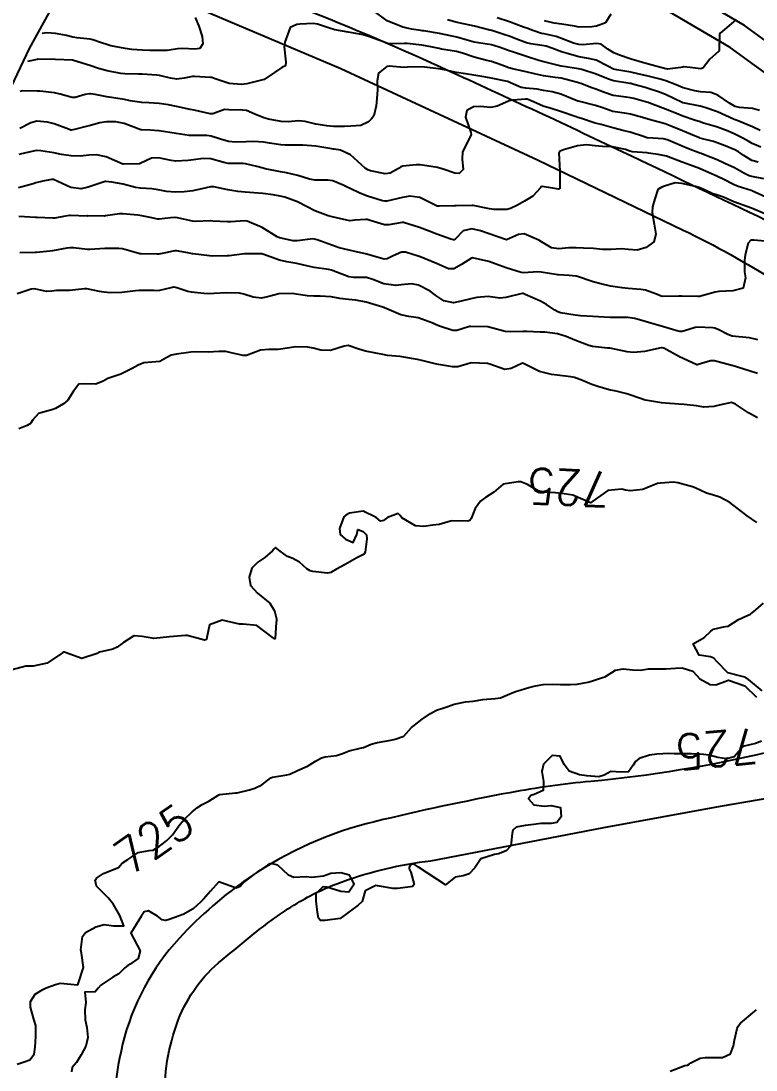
# Model space of a CAD drawing. Header units: metres. Extents: x 318500 to 325275, y 7408834 to 7428799.
# Drawn here: x 321964.4 to 322048.6, y 7417598.2 to 7417718.4 of the extents above; entities that cross this region are included whole.
import ezdxf
from ezdxf.enums import TextEntityAlignment as Align

# ---------------------------------------------------------------- set-up
doc = ezdxf.new("R2010")
doc.units = ezdxf.units.M
doc.header["$MEASUREMENT"] = 0
for name, color, linetype in [('Area', 45, 'Continuous'), ('Cotas', 45, 'Continuous'), ('Curvas de Nivel 1m', 11, 'Continuous'), ('Curvas de Nivel 5m', 15, 'Continuous'), ('Vias Primárias', 230, 'Continuous'), ('Vias Secundárias', 230, 'Continuous')]:
    doc.layers.add(name, color=color, linetype=linetype)
doc.styles.add('Style-STANDARD', font='STANDARD.shx')

msp = doc.modelspace()

# ---------------------------------------------------------------- linework, layer by layer
at = {"layer": 'Area'}
msp.add_lwpolyline([(321886.39, 7417597.21), (321886.74, 7417598.21), (321892.05, 7417604.56), (321904.31, 7417619.66), (321916.16, 7417632.96), (321917.82, 7417635.21), (321926.84, 7417647.11), (321934.76, 7417656.01), (321936.55, 7417658.73), (321952.48, 7417689.71), (321957.9, 7417699.27), (321961.9, 7417708.08), (321965.33, 7417715.23), (321970.66, 7417724.99)], dxfattribs=at)
at = {"layer": 'Curvas de Nivel 1m', "flags": 128}
for points, elevation in [([(322046.33, 7417718.56), (322045.47, 7417717.85), (322044.46, 7417717.01), (322044.41, 7417716.9), (322044.36, 7417715.01), (322044.34, 7417714.95), (322044.29, 7417714.89), (322043.28, 7417714.02), (322042.53, 7417713.04), (322042.36, 7417712.94), (322042.26, 7417712.93), (322041.03, 7417713.06), (322040.26, 7417713.13), (322040.21, 7417713.12), (322039.96, 7417713.07), (322038.46, 7417712.88), (322038.26, 7417712.91), (322037.54, 7417713.1), (322036.26, 7417713.44), (322035.84, 7417713.56), (322034.27, 7417714.04), (322032.96, 7417714.48), (322032.28, 7417714.75), (322031.6, 7417715.18), (322030.83, 7417715.73), (322030.3, 7417715.82), (322028.75, 7417715.68), (322028.29, 7417715.69), (322027.67, 7417715.86), (322026.3, 7417716.41), (322025.67, 7417716.62), (322024.31, 7417716.91), (322024, 7417716.98), (322023.01, 7417717.3), (322022.31, 7417717.56), (322021.93, 7417717.7), (322020.32, 7417718.29), (322018.91, 7417718.77)], 737), ([(322031.94, 7417719.18), (322031.34, 7417718.17), (322030.32, 7417717.8), (322029.78, 7417717.74), (322028.32, 7417717.71), (322027.77, 7417717.79), (322026.32, 7417718.03), (322025.44, 7417718.14), (322024.33, 7417718.41)], 738), ([(322049.13, 7417703.93), (322048.14, 7417704.36), (322047.77, 7417704.59), (322047.07, 7417704.98), (322046.16, 7417705.42), (322045.39, 7417705.77), (322044.17, 7417706.24), (322042.47, 7417706.74), (322042.18, 7417706.83), (322041.52, 7417707.05), (322040.19, 7417707.51), (322039.48, 7417707.79), (322038.2, 7417708.31), (322036.32, 7417709.01), (322036.21, 7417709.05), (322035.93, 7417709.12), (322034.57, 7417709.51), (322034.21, 7417709.59), (322033.71, 7417709.66), (322032.22, 7417709.88), (322031.23, 7417710.2), (322030.22, 7417710.59), (322029.77, 7417710.75), (322028.52, 7417711.23), (322028.23, 7417711.32), (322028.11, 7417711.35), (322026.24, 7417711.83), (322025.56, 7417711.94), (322024.24, 7417712.11), (322023.19, 7417712.35), (322022.25, 7417712.57), (322020.68, 7417712.9), (322020.26, 7417713.04), (322019.45, 7417713.34), (322018.27, 7417713.76), (322017.74, 7417713.89), (322016.27, 7417714.27), (322014.96, 7417714.72), (322014.28, 7417714.91), (322012.53, 7417715.19), (322012.29, 7417715.23), (322011.32, 7417715.45), (322010.29, 7417715.62), (322008.62, 7417715.82), (322008.29, 7417715.83), (322006.57, 7417715.8), (322006.29, 7417715.84), (322005.77, 7417716.05), (322004.3, 7417716.6), (322003.56, 7417716.81), (322002.3, 7417717.06), (322001.85, 7417717.12), (322000.31, 7417717.38), (321999.6, 7417717.61), (321998.32, 7417718.04), (321997.82, 7417718.13), (321996.32, 7417718.05), (321995.97, 7417718), (321995.2, 7417717.67), (321994.58, 7417715.97), (321994.54, 7417715.68), (321994.53, 7417715.44), (321994.69, 7417713.67), (321994.66, 7417713.26), (321994.25, 7417713.06), (321993.42, 7417712.51), (321992.23, 7417711.7), (321990.22, 7417711.2), (321989.61, 7417711.12), (321988.22, 7417711.25), (321986.59, 7417711.78), (321986.23, 7417711.91), (321986.08, 7417711.94), (321984.23, 7417712.04), (321984.02, 7417712.03), (321983.06, 7417711.83), (321982.23, 7417711.74), (321981.49, 7417711.85), (321980.23, 7417712.14), (321979.92, 7417712.18), (321978.24, 7417712.29), (321977.83, 7417712.3), (321976.24, 7417712.33), (321975.78, 7417712.38), (321974.24, 7417712.68), (321973.24, 7417712.96), (321972.25, 7417713.29), (321970.37, 7417713.89), (321970.26, 7417713.91), (321968.29, 7417713.98), (321968.26, 7417713.98), (321966.3, 7417714.01), (321966.26, 7417714.01), (321966.21, 7417714), (321965.09, 7417713.74)], 734), ([(322049, 7417708.15), (322048.2, 7417708.36), (322046.7, 7417708.48), (322046.2, 7417708.62), (322045.53, 7417709), (322044.22, 7417709.89), (322043.39, 7417710.19), (322042.22, 7417710.3), (322041.56, 7417710.38), (322040.23, 7417710.76), (322039.43, 7417711.08), (322038.24, 7417711.55), (322037.61, 7417711.73), (322036.24, 7417712.06), (322035.03, 7417712.36), (322034.25, 7417712.53), (322032.63, 7417712.79), (322032.26, 7417712.89), (322031.68, 7417713.18), (322030.27, 7417713.91), (322029.39, 7417714.09), (322028.28, 7417714.3), (322026.82, 7417714.71), (322026.28, 7417714.87), (322025.19, 7417715.27), (322024.53, 7417715.52), (322024.29, 7417715.57), (322022.77, 7417715.77), (322022.3, 7417715.9), (322021.38, 7417716.24), (322020.3, 7417716.65), (322019.79, 7417716.82), (322018.31, 7417717.31), (322018.27, 7417717.32), (322018.09, 7417717.36), (322016.32, 7417717.8), (322015.8, 7417717.92), (322014.32, 7417718.24), (322013.23, 7417718.53)], 736), ([(322048.85, 7417702.22), (322048.12, 7417702.43), (322047.2, 7417702.97), (322046.57, 7417703.42), (322046.14, 7417703.65), (322045.04, 7417704.1), (322044.14, 7417704.43), (322043.7, 7417704.58), (322042.15, 7417704.99), (322042.11, 7417705), (322042.01, 7417705.04), (322040.16, 7417705.81), (322038.93, 7417706.32), (322038.17, 7417706.6), (322036.33, 7417707.12), (322036.18, 7417707.16), (322036.13, 7417707.18), (322034.19, 7417707.73), (322033.52, 7417707.83), (322032.19, 7417708.03), (322030.91, 7417708.48), (322030.2, 7417708.73), (322028.24, 7417709.2), (322028.21, 7417709.21), (322028.16, 7417709.23), (322026.22, 7417710.01), (322025.24, 7417710.29), (322024.22, 7417710.45), (322023.5, 7417710.57), (322022.22, 7417710.69), (322021.69, 7417710.78), (322020.44, 7417711.33), (322020.23, 7417711.43), (322020.1, 7417711.47), (322018.24, 7417711.86), (322017.64, 7417711.97), (322016.24, 7417712.19), (322015.29, 7417712.35), (322014.25, 7417712.5), (322012.89, 7417712.79), (322012.25, 7417712.92), (322010.6, 7417713.11), (322010.26, 7417713.13), (322008.65, 7417713.09), (322008.25, 7417713.08), (322006.54, 7417713.23), (322006.26, 7417713.2), (322005.34, 7417712.43), (322005.18, 7417711.53), (322005.22, 7417710.53), (322005.15, 7417709.53), (322005.04, 7417708.68), (322004.77, 7417707.53), (322004.53, 7417707.18), (322004.17, 7417706.85), (322003.31, 7417706.41), (322002.16, 7417706.33), (322001.43, 7417706.31), (322000.16, 7417706.31), (321999.39, 7417706.38), (321998.16, 7417706.59), (321996.91, 7417706.9), (321996.17, 7417706.97), (321994.98, 7417706.86), (321994.17, 7417706.88), (321992.72, 7417707.14), (321992.17, 7417707.3), (321991.16, 7417707.72), (321990.19, 7417708.13), (321989.74, 7417708.19), (321988.19, 7417708.22), (321987.69, 7417708.26), (321986.35, 7417707.78), (321986.21, 7417707.75), (321986.18, 7417707.75), (321986.03, 7417707.78), (321984.19, 7417708.17), (321983.73, 7417708.27), (321982.19, 7417708.61), (321981.26, 7417708.78), (321980.2, 7417708.93), (321979.05, 7417709.02), (321978.2, 7417709.06), (321976.85, 7417709.26), (321976.2, 7417709.41), (321974.46, 7417709.68), (321974.21, 7417709.72), (321972.84, 7417709.96), (321972.31, 7417710.07), (321972.21, 7417710.07), (321971.69, 7417709.98), (321970.55, 7417709.65), (321970.2, 7417709.62), (321968.84, 7417710.01), (321968.21, 7417710.18), (321966.51, 7417710.34), (321966.21, 7417710.35), (321964.52, 7417710.38), (321964.21, 7417710.33)], 733), ([(322049.47, 7417700.31), (322048.1, 7417700.57), (322047.79, 7417700.66), (322047.19, 7417700.97), (322046.11, 7417701.58), (322045.03, 7417702.09), (322044.12, 7417702.48), (322042.76, 7417703.03), (322042.29, 7417703.2), (322042.13, 7417703.26), (322040.85, 7417703.77), (322040.14, 7417704.07), (322038.5, 7417704.73), (322038.15, 7417704.85), (322037.95, 7417704.89), (322036.15, 7417705.01), (322036.06, 7417705.03), (322035.79, 7417705.13), (322034.16, 7417705.67), (322033.48, 7417705.83), (322032.16, 7417706.16), (322030.83, 7417706.53), (322030.17, 7417706.71), (322028.58, 7417707.22), (322028.18, 7417707.36), (322027.99, 7417707.43), (322026.19, 7417708.04), (322025.1, 7417708.36), (322024.2, 7417708.63), (322022.73, 7417709.29), (322022.35, 7417709.44), (322022.21, 7417709.45), (322020.73, 7417709.32), (322020.29, 7417709.25), (322020.21, 7417709.21), (322018.91, 7417708.64), (322018.2, 7417708.49), (322016.98, 7417708.59), (322016.2, 7417708.58), (322015.43, 7417708.16), (322015.29, 7417707.39), (322015.92, 7417705.62), (322015.94, 7417705.38), (322015.75, 7417704.99), (322014.96, 7417703.4), (322014.93, 7417702.58), (322015.04, 7417701.4), (322014.57, 7417700.92), (322014.09, 7417700.96), (322012.72, 7417701.43), (322012.1, 7417701.63), (322011.87, 7417701.67), (322010.11, 7417701.92), (322009.64, 7417701.93), (322008.1, 7417701.76), (322007.9, 7417701.7), (322007.6, 7417701.5), (322006.65, 7417700.95), (322006.09, 7417700.89), (322004.41, 7417701.22), (322004.1, 7417701.33), (322003.79, 7417701.54), (322002.12, 7417703.06), (322000.96, 7417703.59), (322000.24, 7417703.71), (322000.13, 7417703.73), (321999.97, 7417703.76), (321998.13, 7417704.07), (321996.66, 7417704.16), (321996.14, 7417704.17), (321994.64, 7417704.18), (321994.14, 7417704.21), (321992.84, 7417704.4), (321992.14, 7417704.51), (321991.01, 7417704.59), (321990.14, 7417704.56), (321988.92, 7417704.53), (321988.14, 7417704.6), (321987.23, 7417704.86), (321986.14, 7417705.22), (321985.65, 7417705.29), (321984.14, 7417705.28), (321983.62, 7417705.29), (321982.15, 7417705.49), (321980.19, 7417705.82), (321980.15, 7417705.83), (321980.12, 7417705.83), (321979.14, 7417705.88), (321978.15, 7417705.93), (321978.1, 7417705.94), (321976.16, 7417706.66), (321975.24, 7417706.85), (321974.16, 7417706.86), (321973.38, 7417706.73), (321972.16, 7417706.39), (321971.83, 7417706.3), (321970.64, 7417705.99), (321970.15, 7417705.89), (321970.05, 7417705.9), (321969.81, 7417706), (321968.16, 7417706.6), (321967.38, 7417706.81), (321966.16, 7417706.91), (321965.48, 7417706.74), (321964.21, 7417706.08)], 732), ([(322050.07, 7417698.07), (322048.11, 7417698.93), (322048.08, 7417698.94), (322048.02, 7417698.96), (322046.54, 7417699.44), (322046.09, 7417699.63), (322044.84, 7417700.26), (322044.09, 7417700.62), (322043.21, 7417701.02), (322042.11, 7417701.49), (322041.39, 7417701.77), (322040.12, 7417702.22), (322038.31, 7417702.91), (322038.13, 7417702.96), (322037.37, 7417703.1), (322036.28, 7417703.26), (322036.13, 7417703.28), (322034.4, 7417703.41), (322034.13, 7417703.47), (322033.63, 7417703.66), (322032.14, 7417703.97), (322030.99, 7417704.03), (322030.14, 7417704.11), (322029.15, 7417704.2), (322028.14, 7417704.08), (322026.53, 7417703.64), (322026.13, 7417703.5), (322025.99, 7417703.25), (322026.1, 7417701.25), (322026.12, 7417699.25), (322026.07, 7417699.17), (322025.95, 7417699.13), (322025.27, 7417699.26), (322024.07, 7417699.43), (322023.97, 7417699.39), (322023.88, 7417699.28), (322023.02, 7417698.33), (322022.05, 7417697.75), (322021.27, 7417697.31), (322020.45, 7417696.92), (322020.04, 7417696.82), (322018.59, 7417696.8), (322018.04, 7417696.88), (322016.18, 7417697.25), (322016.05, 7417697.27), (322014.22, 7417697.24), (322014.05, 7417697.23), (322012.31, 7417697.17), (322012.05, 7417697.2), (322011.51, 7417697.45), (322010.06, 7417698.16), (322008.9, 7417698.32), (322008.06, 7417698.19), (322006.29, 7417697.75), (322006.05, 7417697.74), (322005.79, 7417697.79), (322004.06, 7417698.31), (322003.19, 7417698.68), (322002.07, 7417699.2), (322001.81, 7417699.32), (322001.27, 7417699.58), (322000.08, 7417700.08), (321999.52, 7417700.16), (321998.08, 7417700.16), (321997.42, 7417700.29), (321996.09, 7417700.71), (321994.77, 7417700.99), (321994.09, 7417701.1), (321992.32, 7417701.47), (321992.1, 7417701.53), (321991.4, 7417701.71), (321990.1, 7417702.02), (321989.78, 7417702.06), (321988.1, 7417702.06), (321987.74, 7417702.13), (321986.11, 7417702.59), (321985.25, 7417702.65), (321984.11, 7417702.49), (321983.53, 7417702.4), (321982.11, 7417702.33), (321981.55, 7417702.4), (321980.11, 7417702.71), (321979.31, 7417702.68), (321978.1, 7417702.1), (321977.95, 7417702.05), (321976.1, 7417701.98), (321976.01, 7417702.01), (321974.11, 7417702.85), (321973, 7417703.08), (321972.12, 7417703.03), (321971.18, 7417702.92), (321970.11, 7417702.94), (321969.01, 7417703.12), (321968.12, 7417703.29), (321966.63, 7417703.54), (321966.12, 7417703.55), (321964.89, 7417703.29), (321964.12, 7417703.11)], 731), ([(322050, 7417693.12), (322048.35, 7417693.3), (322048, 7417693.3), (322047.67, 7417692.96), (322047.36, 7417691.59), (322047.26, 7417690.97), (322047.26, 7417689.66), (322047.37, 7417688.97), (322047.11, 7417687.79), (322045.93, 7417687.5), (322044.33, 7417687.41), (322043.92, 7417687.33), (322042.81, 7417687.03), (322042.11, 7417686.85), (322041.92, 7417686.83), (322040.07, 7417686.89), (322039.91, 7417686.89), (322039.73, 7417686.88), (322037.91, 7417686.84), (322037.7, 7417686.88), (322037.17, 7417687.1), (322035.92, 7417687.54), (322035.4, 7417687.64), (322033.92, 7417687.76), (322033.26, 7417687.81), (322031.92, 7417688.03), (322030.82, 7417688.29), (322029.93, 7417688.53), (322028.01, 7417689.15), (322027.94, 7417689.17), (322027.19, 7417689.23), (322025.94, 7417689.32), (322025.87, 7417689.33), (322023.95, 7417689.63), (322023.58, 7417689.65), (322021.94, 7417689.56), (322021.66, 7417689.59), (322019.95, 7417690.1), (322018.71, 7417690.59), (322017.96, 7417690.86), (322016.1, 7417691.25), (322015.97, 7417691.22), (322014.85, 7417690.5), (322013.95, 7417689.99), (322013.34, 7417690.02), (322011.96, 7417690.61), (322010.01, 7417691.42), (322009.97, 7417691.43), (322009.88, 7417691.46), (322008.4, 7417691.91), (322007.97, 7417691.91), (322006.99, 7417691.5), (322006.32, 7417691.16), (322005.96, 7417691.11), (322004.47, 7417691.53), (322003.97, 7417691.7), (322002.45, 7417692.04), (322001.98, 7417692.13), (322000.81, 7417692.42), (321999.98, 7417692.7), (321998.28, 7417693.32), (321997.99, 7417693.42), (321997.79, 7417693.43), (321995.99, 7417693.22), (321995.56, 7417693.23), (321993.99, 7417693.57), (321993.72, 7417693.68), (321992.01, 7417694.75), (321990.29, 7417695.45), (321990.02, 7417695.49), (321988.39, 7417695.38), (321988.01, 7417695.37), (321986.32, 7417695.48), (321986.02, 7417695.49), (321984.39, 7417695.43), (321984.01, 7417695.46), (321982.28, 7417695.84), (321982.02, 7417695.89), (321981.97, 7417695.89), (321981.48, 7417695.85), (321980.19, 7417695.68), (321980.02, 7417695.68), (321979.16, 7417695.87), (321978.02, 7417696.12), (321977.75, 7417696.17), (321976.03, 7417696.32), (321975.64, 7417696.31), (321974.02, 7417696.06), (321973.92, 7417696.05), (321972.02, 7417696.06), (321971.94, 7417696.05), (321970.02, 7417696.12), (321969.91, 7417696.11), (321969.21, 7417696.01), (321968.22, 7417695.81), (321968.02, 7417695.79), (321966.19, 7417695.88), (321966.02, 7417695.89), (321964.1, 7417695.99)], 729), ([(322048.79, 7417681.88), (322047.85, 7417682.11), (322046.6, 7417682.22), (322045.85, 7417682.3), (322045.34, 7417682.48), (322044.31, 7417683), (322043.86, 7417683.2), (322043.64, 7417683.24), (322041.86, 7417683.32), (322041.61, 7417683.29), (322040.88, 7417683.05), (322040.11, 7417682.81), (322039.86, 7417682.82), (322039.67, 7417682.88), (322039, 7417683.07), (322037.86, 7417683.4), (322037.44, 7417683.52), (322035.87, 7417683.98), (322034.7, 7417684.31), (322033.88, 7417684.42), (322032.62, 7417684.42), (322031.88, 7417684.44), (322030.55, 7417684.52), (322029.88, 7417684.55), (322028.47, 7417684.63), (322027.88, 7417684.69), (322026.17, 7417684.96), (322025.89, 7417685.06), (322025.55, 7417685.26), (322024.56, 7417685.93), (322023.9, 7417686.28), (322022.13, 7417687.07), (322021.91, 7417687.16), (322021.77, 7417687.17), (322019.9, 7417686.72), (322019.21, 7417686.65), (322017.9, 7417686.82), (322016.58, 7417686.7), (322015.9, 7417686.57), (322014.81, 7417686.31), (322013.9, 7417686.12), (322012.8, 7417686.33), (322011.91, 7417686.95), (322011.25, 7417687.45), (322009.92, 7417688.12), (322009.12, 7417688.27), (322007.92, 7417688.18), (322007.3, 7417688.11), (322005.92, 7417688.29), (322004.68, 7417688.78), (322003.93, 7417689.01), (322002.49, 7417689.01), (322001.93, 7417689.08), (322000.62, 7417689.59), (321999.94, 7417689.86), (321999.61, 7417689.94), (321997.95, 7417690.15), (321997.28, 7417690.3), (321995.95, 7417690.62), (321994.82, 7417690.81), (321993.96, 7417691), (321992.05, 7417691.7), (321991.97, 7417691.71), (321989.97, 7417691.73), (321988.22, 7417691.5), (321987.97, 7417691.48), (321986.27, 7417691.47), (321985.97, 7417691.5), (321984.06, 7417691.72), (321983.97, 7417691.73), (321983.47, 7417691.82), (321982.18, 7417692.05), (321981.97, 7417692.06), (321981.78, 7417692.03), (321980.9, 7417691.85), (321980.14, 7417691.69), (321979.97, 7417691.68), (321978.13, 7417691.72), (321977.97, 7417691.74), (321977.33, 7417691.9), (321976.27, 7417692.21), (321975.97, 7417692.28), (321975.57, 7417692.32), (321973.97, 7417692.33), (321972.23, 7417692.23), (321971.97, 7417692.23), (321970.39, 7417692.41), (321969.97, 7417692.42), (321969.61, 7417692.37), (321967.97, 7417692.07), (321967.66, 7417692.02), (321966.13, 7417691.88), (321965.97, 7417691.88), (321964.21, 7417691.83)], 728), ([(322048.74, 7417678), (322047.8, 7417678.3), (322045.86, 7417678.93), (322045.81, 7417678.94), (322045.68, 7417678.98), (322043.82, 7417679.47), (322043.38, 7417679.46), (322041.94, 7417679.04), (322041.84, 7417679.01), (322041.81, 7417679.01), (322041.73, 7417679.04), (322039.82, 7417679.91), (322038.03, 7417680.9), (322037.84, 7417680.97), (322037.7, 7417680.95), (322035.82, 7417680.54), (322034.53, 7417680.43), (322033.82, 7417680.51), (322033.3, 7417680.62), (322031.83, 7417680.9), (322031.58, 7417680.93), (322029.83, 7417681.09), (322029.44, 7417681.2), (322027.84, 7417681.84), (322026.84, 7417682.24), (322025.85, 7417682.54), (322024.38, 7417682.74), (322023.85, 7417682.76), (322022.34, 7417682.81), (322021.85, 7417682.82), (322020.4, 7417682.77), (322019.85, 7417682.82), (322017.86, 7417683.36), (322015.86, 7417683.41), (322015.84, 7417683.4), (322015.74, 7417683.38), (322014.3, 7417682.95), (322013.85, 7417682.92), (322012.33, 7417683.43), (322011.86, 7417683.63), (322011.54, 7417683.76), (322009.87, 7417684.37), (322008.81, 7417684.54), (322007.88, 7417684.72), (322006.03, 7417685.52), (322005.93, 7417685.56), (322005.89, 7417685.58), (322005.81, 7417685.6), (322003.9, 7417686.17), (322002.74, 7417686.4), (322001.9, 7417686.48), (322000.91, 7417686.59), (321999.9, 7417686.78), (321998.63, 7417686.88), (321997.9, 7417686.87), (321997.18, 7417686.9), (321995.9, 7417687.1), (321995.42, 7417687.17), (321993.9, 7417687.15), (321992.75, 7417686.84), (321991.9, 7417686.65), (321990.95, 7417686.76), (321989.9, 7417687.11), (321989.38, 7417687.22), (321987.9, 7417687.26), (321986.5, 7417687.17), (321985.9, 7417687.13), (321985.29, 7417687.17), (321983.91, 7417687.34), (321983.49, 7417687.4), (321982.22, 7417687.84), (321981.91, 7417687.91), (321981.84, 7417687.91), (321981.51, 7417687.84), (321980.24, 7417687.52), (321979.91, 7417687.5), (321979.56, 7417687.52), (321977.91, 7417687.51), (321977.49, 7417687.48), (321975.9, 7417687.31), (321974.56, 7417687.27), (321973.9, 7417687.32), (321973.36, 7417687.41), (321971.91, 7417687.73), (321971.65, 7417687.72), (321969.91, 7417687.52), (321968.41, 7417687.51), (321967.9, 7417687.46), (321967.29, 7417687.41), (321965.91, 7417687.7), (321965.53, 7417687.67), (321963.9, 7417687.14)], 727), ([(322048.76, 7417672.94), (322047.74, 7417673.5), (322046.22, 7417674.51), (322045.76, 7417674.68), (322044.36, 7417674.39), (322043.75, 7417674.24), (322042.61, 7417674.17), (322041.75, 7417674.29), (322040.34, 7417674.47), (322039.75, 7417674.5), (322038.22, 7417674.62), (322037.75, 7417674.66), (322035.93, 7417674.95), (322035.76, 7417675), (322035.47, 7417675.12), (322033.77, 7417675.7), (322032.57, 7417675.97), (322031.76, 7417676.15), (322030.45, 7417676.51), (322029.77, 7417676.75), (322028.69, 7417677.21), (322027.78, 7417677.55), (322027.38, 7417677.63), (322025.79, 7417677.82), (322025.15, 7417677.89), (322023.79, 7417678.24), (322021.94, 7417679.17), (322021.81, 7417679.18), (322020.54, 7417678.58), (322019.8, 7417678.46), (322018.08, 7417679.08), (322017.81, 7417679.16), (322015.97, 7417679.22), (322015.81, 7417679.19), (322014.43, 7417678.77), (322013.8, 7417678.76), (322012.21, 7417679.03), (322011.8, 7417679.11), (322010.46, 7417679.45), (322009.81, 7417679.61), (322008.24, 7417679.9), (322007.81, 7417679.95), (322006.37, 7417680.07), (322005.82, 7417680.17), (322005, 7417680.35), (322003.82, 7417680.57), (322003.07, 7417680.8), (322001.83, 7417681.2), (322001.39, 7417681.14), (321999.82, 7417680.65), (321998.73, 7417680.7), (321997.82, 7417680.91), (321997.22, 7417681.02), (321995.82, 7417681.06), (321995.11, 7417680.95), (321993.82, 7417680.75), (321992.75, 7417680.76), (321991.82, 7417680.68), (321990.18, 7417680.09), (321989.81, 7417680.06), (321988.45, 7417680.38), (321987.82, 7417680.52), (321987.07, 7417680.52), (321985.82, 7417680.45), (321984.5, 7417680.49), (321983.82, 7417680.47), (321982.19, 7417680.21), (321981.81, 7417680.16), (321981.55, 7417680.11), (321981.08, 7417679.85), (321980.26, 7417679.4), (321979.8, 7417679.34), (321978.45, 7417679.23), (321977.8, 7417678.98), (321977.1, 7417678.59), (321975.78, 7417677.92), (321974.29, 7417677.42), (321973.77, 7417677.14), (321972.93, 7417676.79), (321971.76, 7417676.81), (321970.97, 7417676.78), (321970.38, 7417675.99), (321969.74, 7417674.97), (321969.22, 7417674.52), (321968.3, 7417674.01), (321967.9, 7417673.84), (321967.73, 7417673.8), (321966.35, 7417673.41), (321965.71, 7417672.72), (321965.46, 7417672.3), (321965.08, 7417672.06), (321964.09, 7417671.68)], 726)]:
    msp.add_lwpolyline(points, dxfattribs=dict(at, elevation=elevation))
at = {"layer": 'Curvas de Nivel 5m', "flags": 128}
for points, elevation in [([(321984.32, 7417718.79), (321984.75, 7417717.8), (321985.11, 7417716.61), (321985.2, 7417715.8), (321984.84, 7417715.25), (321984.28, 7417715.19), (321982.85, 7417715.26), (321982.28, 7417715.21), (321981.1, 7417715.03), (321980.28, 7417715), (321979.13, 7417715.03), (321978.28, 7417715.04), (321977.06, 7417715.13), (321976.28, 7417715.24), (321974.65, 7417715.57), (321974.29, 7417715.68), (321973.48, 7417715.95), (321972.58, 7417716.25), (321972.29, 7417716.31), (321970.77, 7417716.46), (321970.3, 7417716.54), (321969.58, 7417716.72), (321968.3, 7417716.98), (321967.3, 7417717.04), (321966.77, 7417716.98)], 735), ([(322049.08, 7417705.86), (322048.17, 7417706.27), (322046.41, 7417706.99), (322046.18, 7417707.08), (322046.02, 7417707.15), (322044.19, 7417707.98), (322042.73, 7417708.5), (322042.2, 7417708.64), (322040.25, 7417709.03), (322040.21, 7417709.04), (322040.14, 7417709.07), (322038.22, 7417709.98), (322037.42, 7417710.3), (322036.23, 7417710.67), (322035.87, 7417710.77), (322034.6, 7417711.14), (322034.23, 7417711.24), (322034.13, 7417711.25), (322032.24, 7417711.56), (322031.68, 7417711.74), (322030.25, 7417712.32), (322028.63, 7417712.85), (322028.26, 7417712.93), (322026.29, 7417713.21), (322026.26, 7417713.22), (322026.12, 7417713.25), (322024.27, 7417713.71), (322023.69, 7417713.87), (322022.28, 7417714.33), (322020.79, 7417714.82), (322020.28, 7417714.98), (322019.25, 7417715.35), (322018.54, 7417715.6), (322018.29, 7417715.66), (322016.79, 7417715.88), (322016.3, 7417715.97), (322015.5, 7417716.2), (322014.3, 7417716.54), (322013.59, 7417716.71), (322012.31, 7417716.95), (322010.5, 7417717.26), (322010.31, 7417717.29), (322010.16, 7417717.32), (322009.09, 7417717.48), (322008.31, 7417717.64), (322008.12, 7417717.68), (322006.32, 7417718.4), (322004.84, 7417719.53)], 735), ([(322050.04, 7417696.11), (322048.05, 7417696.96), (322046.06, 7417697.67), (322044.86, 7417698.2), (322044.06, 7417698.47), (322043.63, 7417698.58), (322042.75, 7417699.03), (322042.07, 7417699.34), (322041.67, 7417699.45), (322040.08, 7417699.79), (322039.31, 7417699.85), (322038.08, 7417699.49), (322037.79, 7417699.37), (322037.35, 7417699.1), (322036.99, 7417698.04), (322036.74, 7417697.11), (322036.69, 7417696.46), (322036.92, 7417695.11), (322037.12, 7417693.99), (322036.87, 7417693.11), (322035.98, 7417692.43), (322034.95, 7417692.16), (322033.98, 7417692.22), (322033.12, 7417692.29), (322031.98, 7417692.21), (322031, 7417692.21), (322029.98, 7417692.33), (322028.83, 7417692.36), (322027.98, 7417692.4), (322027.15, 7417692.4), (322025.98, 7417692.3), (322025.14, 7417692.42), (322023.99, 7417693.1), (322023.71, 7417693.28), (322022, 7417694), (322021.36, 7417693.95), (322019.99, 7417693.33), (322018, 7417694.02), (322017.01, 7417694.37), (322016.01, 7417694.59), (322015.04, 7417694.36), (322014.11, 7417693.41), (322013.99, 7417693.32), (322013.9, 7417693.32), (322013.61, 7417693.42), (322012, 7417693.99), (322011.13, 7417694.33), (322010.01, 7417694.73), (322008.2, 7417695.31), (322008.02, 7417695.32), (322006.5, 7417695.03), (322006.01, 7417695.04), (322004.38, 7417695.54), (322004.02, 7417695.65), (322003.89, 7417695.67), (322002.61, 7417695.56), (322002.09, 7417695.5), (322002.02, 7417695.51), (322001.7, 7417695.57), (322000.03, 7417695.96), (321999.55, 7417696.08), (321998.04, 7417696.65), (321996.1, 7417697.65), (321996.07, 7417697.67), (321996.05, 7417697.68), (321994.59, 7417698.21), (321994.06, 7417698.34), (321993.24, 7417698.5), (321992.06, 7417698.65), (321991.05, 7417698.7), (321990.06, 7417698.78), (321989.19, 7417698.87), (321988.06, 7417699.04), (321986.45, 7417699.39), (321986.07, 7417699.41), (321985.56, 7417699.28), (321984.06, 7417698.95), (321983.07, 7417698.84), (321982.06, 7417698.78), (321981.04, 7417698.87), (321980.06, 7417699.07), (321979.36, 7417699.17), (321978.06, 7417699.25), (321977.49, 7417699.33), (321976.07, 7417699.69), (321974.78, 7417699.93), (321974.07, 7417700.02), (321974, 7417700.01), (321973.79, 7417699.94), (321972.06, 7417699.35), (321971.25, 7417699.17), (321970.06, 7417699.33), (321968.59, 7417700.01), (321968.07, 7417700.23), (321967.85, 7417700.25), (321966.85, 7417700.04), (321966.07, 7417699.85), (321965.75, 7417699.74), (321964.06, 7417699.29)], 730), ([(322048.67, 7417660.94), (322047.58, 7417661.71), (322045.93, 7417662.98), (322045.6, 7417663.22), (322044.45, 7417663.84), (322043.61, 7417664.1), (322042.9, 7417664.31), (322041.62, 7417664.91), (322041.29, 7417665.04), (322039.63, 7417665.5), (322039.14, 7417665.56), (322037.63, 7417665.46), (322037.31, 7417665.41), (322036.54, 7417665.11), (322035.62, 7417664.72), (322034.17, 7417664.58), (322033.62, 7417664.66), (322033.22, 7417664.75), (322031.61, 7417664.61), (322029.6, 7417663.2), (322027.6, 7417664.06), (322026.6, 7417664.24), (322025.61, 7417664.32), (322024.44, 7417664.43), (322023.61, 7417664.58), (322022.4, 7417665.29), (322021.62, 7417665.59), (322021.33, 7417665.59), (322019.62, 7417665.33), (322018.53, 7417664.42), (322017.6, 7417663.81), (322017.32, 7417663.63), (322017.03, 7417663.37), (322016.41, 7417662.55), (322015.94, 7417661.38), (322015.79, 7417661.15), (322015.57, 7417661.1), (322013.85, 7417661.12), (322013.56, 7417661.08), (322012.27, 7417660.72), (322011.56, 7417660.63), (322010.51, 7417660.49), (322009.56, 7417660.55), (322008.01, 7417661.48), (322007.82, 7417661.73), (322007.57, 7417661.98), (322006.37, 7417661.51), (322005.9, 7417661.18), (322005.56, 7417661.11), (322005.04, 7417661.53), (322003.58, 7417662.25), (322002.01, 7417662), (322001.57, 7417661.78), (322001.35, 7417661.57), (322000.86, 7417660.27), (322000.94, 7417659.58), (322001.53, 7417659.03), (322002.43, 7417658.65), (322002.84, 7417659.55), (322002.94, 7417660.15), (322003.55, 7417659.91), (322003.96, 7417659.54), (322003.99, 7417659.08), (322003.79, 7417657.54), (322003.7, 7417657.35), (322003.51, 7417657.22), (322002.83, 7417656.88), (322001.5, 7417656.13), (322000.51, 7417655.58), (321999.85, 7417655.22), (321999.48, 7417655.13), (321997.78, 7417655.32), (321997.49, 7417655.4), (321997.11, 7417655.63), (321996.26, 7417656.4), (321995.5, 7417656.81), (321994.9, 7417657.06), (321994.05, 7417657.67), (321993.52, 7417658.07), (321993.32, 7417657.87), (321993.19, 7417657.68), (321992.28, 7417656.91), (321991.5, 7417656.41), (321990.81, 7417655.71), (321990.5, 7417654.69), (321990.65, 7417653.71), (321991.45, 7417652.84), (321992.86, 7417651.69), (321993.42, 7417650.81), (321993.64, 7417649.9), (321993.64, 7417649.68), (321993.61, 7417649.47), (321993.48, 7417647.68), (321993.45, 7417647.61), (321993.38, 7417647.61), (321993.28, 7417647.68), (321991.4, 7417649.13), (321989.82, 7417649.3), (321989.4, 7417649.29), (321987.41, 7417649.76), (321985.95, 7417649.23), (321985.67, 7417647.78), (321985.61, 7417647.54), (321985.37, 7417647.44), (321984.11, 7417647.8), (321983.38, 7417648.01), (321983.19, 7417648.01), (321981.38, 7417647.84), (321979.57, 7417647.66), (321979.38, 7417647.69), (321978.23, 7417647.88), (321977.38, 7417647.96), (321977.32, 7417647.96), (321977.16, 7417647.89), (321976.09, 7417647.18), (321975.36, 7417646.65), (321974.87, 7417646.41), (321973.35, 7417646.08), (321973.24, 7417646.05), (321973.08, 7417645.94), (321971.34, 7417645.35), (321969.55, 7417645.99), (321969.35, 7417646.09), (321969.25, 7417646.09), (321969.1, 7417645.99), (321967.34, 7417644.83), (321965.76, 7417644.47), (321965.33, 7417644.49), (321964.92, 7417644.47), (321963.33, 7417644.07)], 725), ([(322049.31, 7417641.64), (322047.71, 7417642.95), (322047.33, 7417643.23), (322047, 7417643.29), (322045.34, 7417643.73), (322044.09, 7417645), (322043.74, 7417645.38), (322043.37, 7417645.54), (322042.06, 7417645.72), (322041.38, 7417647.04), (322042.65, 7417647.76), (322043.4, 7417648.49), (322043.7, 7417648.71), (322044.87, 7417648.99), (322045.33, 7417649.06), (322045.41, 7417649.08), (322046.56, 7417649.83), (322047.43, 7417650.2), (322047.97, 7417650.42), (322048.57, 7417650.94), (322049.45, 7417651.69)], 725), ([(321963.9, 7417598.88), (321964.73, 7417599.16), (321965.38, 7417599.39), (321965.87, 7417600.03), (321965.96, 7417600.82), (321966.06, 7417602.03), (321966.05, 7417603.3), (321965.84, 7417604.03), (321965.43, 7417605.42), (321965.44, 7417606.04), (321965.97, 7417606.9), (321966.84, 7417607.45), (321967.24, 7417607.61), (321968.3, 7417608), (321968.85, 7417608.14), (321970.85, 7417607.97), (321971.51, 7417609.96), (321971.27, 7417611.59), (321971.21, 7417611.97), (321971.4, 7417613.49), (321971.76, 7417613.96), (321972.94, 7417614.62), (321973.9, 7417614.88), (321974.94, 7417614.72), (321976.13, 7417614.71), (321975.68, 7417615.9), (321974.97, 7417617.17), (321974.36, 7417617.92), (321973, 7417619.26), (321972.87, 7417619.94), (321973.01, 7417620.17), (321973.82, 7417620.73), (321975.02, 7417621.23), (321975.51, 7417621.42), (321975.96, 7417621.9), (321976.59, 7417622.34), (321977.04, 7417622.64), (321977.8, 7417623.12), (321979.05, 7417623.35), (321979.52, 7417623.39), (321980.22, 7417623.84), (321980.69, 7417624.21), (321981.07, 7417624.49), (321981.73, 7417625.17), (321982.17, 7417625.82), (321982.56, 7417626.35), (321983.1, 7417626.95), (321983.97, 7417627.8), (321984.6, 7417628.3), (321985.12, 7417628.62), (321985.89, 7417629.01), (321987.02, 7417629.75), (321987.11, 7417629.79), (321987.14, 7417629.79), (321988.92, 7417629.95), (321989.14, 7417629.98), (321990.55, 7417630.31), (321991.15, 7417630.5), (321991.96, 7417630.89), (321992.98, 7417631.67), (321993.17, 7417631.75), (321994.82, 7417632.01), (321995.17, 7417632.12), (321996.05, 7417632.51), (321997.18, 7417633.02), (321998.09, 7417633.61), (321998.8, 7417633.99), (321999.2, 7417634.1), (322000.52, 7417634.26), (322001.2, 7417634.46), (322001.98, 7417634.78), (322003.21, 7417635.07), (322003.59, 7417635.16), (322004.5, 7417635.53), (322005.04, 7417635.7), (322005.22, 7417635.73), (322006.72, 7417636), (322007.23, 7417636.12), (322008.24, 7417636.47), (322009.12, 7417637.46), (322009.25, 7417637.58), (322010.32, 7417638.39), (322011.27, 7417639.06), (322011.97, 7417639.43), (322012.94, 7417639.75), (322013.28, 7417639.86), (322014, 7417640.12), (322015.29, 7417640.4), (322016.18, 7417640.48), (322017.29, 7417640.64), (322018.71, 7417640.76), (322019.3, 7417640.84), (322020.37, 7417641.31), (322021.02, 7417641.59), (322021.31, 7417641.67), (322022.57, 7417642.03), (322023.31, 7417642.21), (322024.2, 7417642.38), (322025.32, 7417642.43), (322026.18, 7417642.38), (322027.32, 7417642.39), (322028.1, 7417642.43), (322029.32, 7417642.63), (322029.75, 7417642.77), (322030.98, 7417643.18), (322031.25, 7417643.25), (322031.33, 7417643.29), (322032.48, 7417644.01), (322033.35, 7417644.16), (322034.44, 7417644.04), (322035.34, 7417644.03), (322036.28, 7417644.17), (322037.35, 7417644.19), (322038.26, 7417644.17), (322039.35, 7417644.26), (322040.12, 7417644.28), (322041.34, 7417643.92), (322042.15, 7417643.03), (322043.32, 7417642.37), (322043.97, 7417642.35), (322045.33, 7417642.85), (322045.44, 7417642.87), (322047.32, 7417642.23), (322048.63, 7417640.94)], 725), ([(322049.23, 7417635.9), (322048.54, 7417635.63), (322047.23, 7417635.33), (322047, 7417635.18), (322046.86, 7417634.96), (322046.08, 7417634.1), (322045.21, 7417633.87), (322044.22, 7417634.01), (322043.21, 7417634.27), (322042.57, 7417634.37), (322041.21, 7417634.45), (322039.84, 7417634.42), (322039.21, 7417634.44), (322038.61, 7417634.47), (322037.21, 7417634.39), (322036.38, 7417634.28), (322035.21, 7417633.89), (322034.79, 7417633.54), (322034.5, 7417633.13), (322033.96, 7417632.36), (322033.19, 7417632.33), (322031.95, 7417632.4), (322031.18, 7417632), (322030.57, 7417631.79), (322029.18, 7417631.93), (322028.35, 7417632.04), (322027.19, 7417632.45), (322026.6, 7417633.23), (322026.13, 7417634.16), (322025.21, 7417634.25), (322024.23, 7417633.26), (322024.05, 7417632.4), (322024.22, 7417631.26), (322024.2, 7417630.22), (322023.15, 7417629.77), (322022.78, 7417629.65), (322022.51, 7417629.29), (322023.13, 7417628.6), (322024.29, 7417628.42), (322025.13, 7417628.5), (322026.18, 7417628.28), (322026.26, 7417627.23), (322025.77, 7417626.58), (322025.11, 7417626.47), (322023.93, 7417626.45), (322023.11, 7417626.35), (322022.15, 7417626.24), (322021.1, 7417626.03), (322020.71, 7417625.69), (322020.65, 7417625.31), (322020.48, 7417623.89), (322019.94, 7417623.32), (322019.06, 7417622.98), (322018.63, 7417622.91), (322017.05, 7417622.41), (322016.35, 7417621.36), (322015.72, 7417620.68), (322015.03, 7417620.46), (322014.12, 7417620.3), (322013.01, 7417619.41), (322011.03, 7417620.73), (322009.9, 7417621.45), (322009.4, 7417621.81), (322009.04, 7417621.74), (322008.83, 7417621.46), (322008.82, 7417621.24), (322009.03, 7417620.86), (322009.43, 7417619.45), (322009.22, 7417619.25), (322009.01, 7417619.19), (322007.49, 7417619), (322007, 7417619), (322005.21, 7417619.31), (322005.01, 7417619.33), (322003.78, 7417618.75), (322003.46, 7417617.53), (322002.98, 7417617.08), (322000.95, 7417615.57), (321999.19, 7417615.34), (321998.95, 7417615.32), (321998.69, 7417615.34), (321998.45, 7417615.6), (321998.32, 7417616.24), (321998.19, 7417617.6), (321998.18, 7417618.42), (321999, 7417619.24), (321999.39, 7417619.2), (322001, 7417618.71), (322001.91, 7417618.64), (322002.53, 7417619.55), (322001.99, 7417620.52), (322001.02, 7417620.81), (321999.87, 7417620.74), (321999.02, 7417620.41), (321997.68, 7417620.28), (321997.02, 7417620.33), (321995.62, 7417620.25), (321995.02, 7417620.52), (321993.79, 7417621.66), (321993.03, 7417621.87), (321992.88, 7417621.83), (321992.62, 7417621.68), (321991.02, 7417620.62), (321989.88, 7417619.72), (321989.47, 7417619.25), (321989, 7417619.06), (321987.01, 7417619.75), (321986.07, 7417618.69), (321985.27, 7417617.78), (321985.13, 7417617.62), (321984.98, 7417617.47), (321984.08, 7417616.68), (321982.95, 7417616.03), (321982.8, 7417615.97), (321982.41, 7417615.82), (321981.33, 7417615.44), (321980.95, 7417615.35), (321980.52, 7417615.41), (321980, 7417615.84), (321978.96, 7417616.45), (321978.48, 7417616.34), (321978.16, 7417615.87), (321976.93, 7417613.89), (321978, 7417611.87), (321977.77, 7417610.99), (321976.88, 7417610.34), (321976.59, 7417610.17), (321976.27, 7417609.9), (321975.56, 7417609.21), (321974.86, 7417608.83), (321973.49, 7417607.93), (321973.21, 7417607.57), (321972.84, 7417607.18), (321971.67, 7417607.12), (321971.79, 7417605.96), (321971.67, 7417605.09), (321971.69, 7417603.96), (321971.91, 7417603.08), (321972, 7417601.95), (321971.78, 7417600.93), (321971.24, 7417599.96), (321971.06, 7417599.64), (321970.73, 7417599.06), (321970.2, 7417598.49), (321970.15, 7417597.98)], 725), ([(322038.73, 7417598.09), (322040.41, 7417598.71), (322040.74, 7417598.78), (322040.91, 7417598.86), (322041.13, 7417599.03), (322042.19, 7417599.58), (322042.75, 7417599.64), (322044.11, 7417599.63), (322044.75, 7417599.66), (322045.66, 7417600.06), (322046.02, 7417600.97), (322046.12, 7417601.63), (322046.43, 7417602.96), (322046.54, 7417603.23), (322046.81, 7417603.56), (322048.46, 7417604.94), (322048.65, 7417605.11)], 725)]:
    msp.add_lwpolyline(points, dxfattribs=dict(at, elevation=elevation))
at = {"layer": 'Vias Primárias'}
for points in [[(323715.64, 7420145.55, 0), (323709.04, 7420132.94)], [(323831.09, 7420001.79, 0), (323833.84, 7420008.44, 0.220888)], [(322072.5, 7417696.12), (322081.76, 7417687.61, -0.105242), (322086.12, 7417681.47, -0.055231), (322088.63, 7417673.27, -0.004513), (322089.97, 7417665.83, -0.072676), (322090.13, 7417658.86, -0.113914), (322087.51, 7417651.62, -0.137158), (322083.89, 7417648.42, 0.019379), (322082.31, 7417647.58), (322082.57, 7417650.15, 0.084872), (322082.05, 7417657.98, 0.056675), (322078.37, 7417668.05, 0.066047), (322074.47, 7417673.81, 0.008638), (322066.95, 7417681.97, 0.054351), (322053.47, 7417693.34, 0.036835), (322048.82, 7417695.99, 0.000164), (322033.34, 7417703.37, 0.0041), (322012.43, 7417713.1, 0.013482), (321995.52, 7417720.27, 0.002652), (321979.14, 7417726.59, -0.040422), (321972.72, 7417729.64, 1.197512)], [(321970.95, 7417725.71), (322001.02, 7417712.97), (322023.53, 7417702.49), (322040.22, 7417694.45, -0.02838), (322050.9, 7417688.54, -0.044489), (322062.91, 7417679.39, -0.080518), (322072.2, 7417667.67, -0.05493), (322074.89, 7417661.29, -0.074505), (322075.98, 7417653.63, -0.124197), (322074.37, 7417647.46, -0.127863), (322067.48, 7417640.15, -0.073804), (322061.57, 7417637.56, -0.008187), (322049.96, 7417634.61, -0.035101), (322029.64, 7417631.27, 0.023066), (322020.37, 7417629.98, 0.013061), (322004.88, 7417626.66, 0.091211), (321990.57, 7417620.29, 0.056436), (321982.48, 7417613.29, 0.127546), (321976, 7417601.16, 0.084487), (321975.12, 7417588.31, 0.042352)], [(321980.82, 7417594.46, -0.100304), (321982.37, 7417603.9, -0.132626), (321987.4, 7417610.83, 0.001911), (321991.08, 7417613.83, -0.038091), (321996.31, 7417617.5, -0.047611), (322001.16, 7417619.78, -0.056081), (322011.31, 7417622.19), (322031.16, 7417625.98), (322044.52, 7417628.42), (322053.47, 7417629.98, 0.041368)]]:
    msp.add_lwpolyline(points, format="xyb", dxfattribs=at)
msp.add_lwpolyline([(322068.06, 7417702.8), (322047.28, 7417717.89), (322022.17, 7417732.59)], dxfattribs=at)
at = {"layer": 'Vias Secundárias'}
msp.add_lwpolyline([(322072.5, 7417696.12, 0.0375), (322066.42, 7417700.28), (322045.64, 7417715.38), (322020.7, 7417729.98), (321982.89, 7417750.65)], format="xyb", dxfattribs=at)

# ---------------------------------------------------------------- texts
at = {"layer": 'Cotas', "style": 'Style-STANDARD'}
for rotation, p in [(177.4753, (322027.08, 7417664.95, 725)), (185.256, (322044.1, 7417634.99, 725)), (34.4717, (321979.57, 7417624.68, 725))]:
    msp.add_text('725', height=4, rotation=rotation, dxfattribs=at).set_placement(p, align=Align.MIDDLE_CENTER)

doc.saveas('drawing.dxf')
